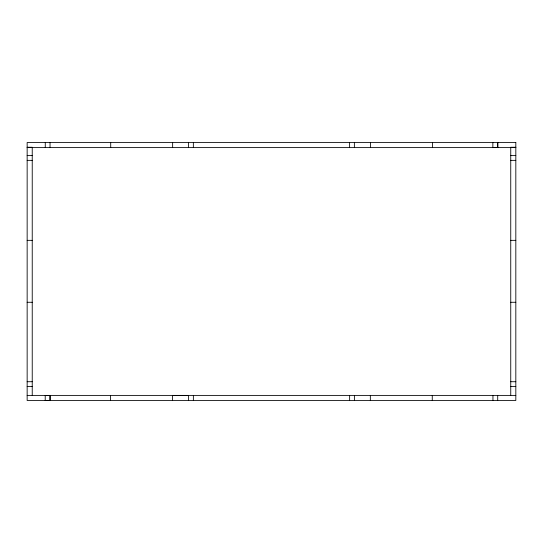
<?xml version="1.0" encoding="UTF-8"?>
<svg xmlns="http://www.w3.org/2000/svg" width="543" height="543" viewBox="0 0 543 543"><rect width="100%" height="100%" fill="white"/><g stroke="black" fill="none" stroke-linecap="round" stroke-linejoin="round"><path stroke-width="0.81" d="M50.051 395.447L50.051 400.524L45.218 400.524L45.218 395.447L50.051 395.447L50.051 400.524M492.854 142.517L492.854 147.601L497.761 147.553L497.761 142.476L497.761 147.553M27.15 147.255L32.234 147.255L32.234 395.399M515.823 147.255L510.746 147.255L510.746 395.399M27.15 147.601L515.823 147.601M27.15 155.603L32.234 155.603M510.746 155.603L515.823 155.603M27.15 160.361L32.234 160.361M510.746 160.361L515.823 160.361M27.15 240.345L32.234 240.345M510.746 240.345L515.823 240.345M27.15 302.275L32.234 302.275M510.746 302.275L515.823 302.275M27.15 381.715L32.234 381.715M510.746 381.715L515.823 381.715M27.15 386.473L32.234 386.473M510.746 386.473L515.823 386.473M27.15 395.399L515.823 395.399M497.707 395.399L497.707 400.476M492.949 395.399L492.949 400.476M432.5 142.517L432.5 147.601M432.262 395.399L432.262 400.483M370.57 142.517L370.57 147.601M370.34 395.399L370.34 400.483M354.389 395.399L354.389 400.483M354.369 142.517L354.369 147.594M349.611 142.517L349.611 147.594M349.631 395.399L349.631 400.483M193.349 142.517L193.349 147.601M193.369 395.406L193.369 400.483M188.584 142.517L188.584 147.601M188.611 400.483L188.611 395.406L172.403 395.399L172.403 400.483M172.64 142.517L172.64 147.601M110.711 142.517L110.711 147.601M110.473 395.399L110.473 400.483M50.031 142.524L50.031 147.601M45.266 142.524L45.266 147.601M515.823 142.517L27.15 142.517L27.15 400.483L515.823 400.483L515.823 142.517"/></g></svg>
